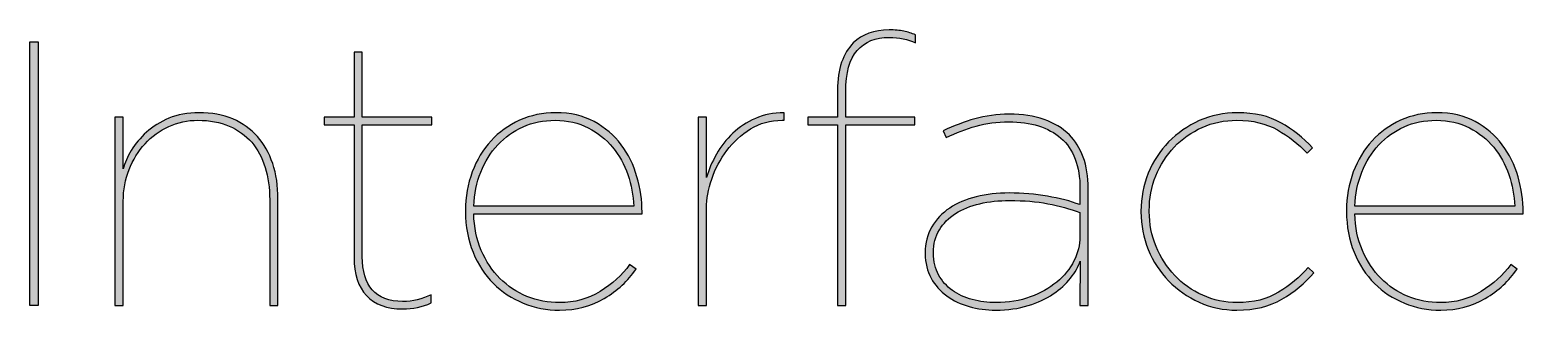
# Model space of a CAD drawing. Extents: x 23 to 691, y -846 to -23.
# Drawn here: x 28.1 to 110.8, y -39.5 to -24 of the extents above; entities that cross this region are included whole.
import ezdxf

# ---------------------------------------------------------------- set-up
doc = ezdxf.new("R2010")
doc.units = 0
doc.header["$MEASUREMENT"] = 0
doc.layers.add('PART_NUMBER', color=7, linetype='CONTINUOUS')

# ---------------------------------------------------------------- blocks, each defined once
blk = doc.blocks.new('BLOCK_79')
at = {"layer": 'PART_NUMBER'}
h = blk.add_hatch(color=253, dxfattribs=at)
h.dxf.hatch_style = 2
h.paths.add_polyline_path([(28.087, -24.631), (28.546, -24.631), (28.546, -39.234), (28.087, -39.234)])
blk.add_lwpolyline([(28.087, -24.631), (28.546, -24.631), (28.546, -39.234), (28.087, -39.234), (28.087, -24.631)], dxfattribs=at)
blk = doc.blocks.new('BLOCK_80')
at = {"layer": 'PART_NUMBER'}
h = blk.add_hatch(color=253, dxfattribs=at)
h.dxf.hatch_style = 2
edge = h.paths.add_edge_path()
edge.add_spline(control_points=[(32.802, -28.803), (32.802, -28.803), (33.261, -28.803), (33.261, -28.803), (33.261, -28.803), (33.261, -31.661), (33.261, -31.661), (33.344, -31.342), (33.493, -31.001), (33.709, -30.639), (33.925, -30.278), (34.206, -29.94), (34.554, -29.627), (34.901, -29.314), (35.316, -29.057), (35.795, -28.855), (36.275, -28.654), (36.828, -28.553), (37.454, -28.553), (38.163, -28.553), (38.789, -28.668), (39.331, -28.897), (39.874, -29.127), (40.329, -29.45), (40.698, -29.867), (41.066, -30.284), (41.348, -30.785), (41.543, -31.369), (41.738, -31.953), (41.835, -32.607), (41.835, -33.33), (41.835, -33.33), (41.835, -39.234), (41.835, -39.234), (41.835, -39.234), (41.376, -39.234), (41.376, -39.234), (41.376, -39.234), (41.376, -33.372), (41.376, -33.372), (41.376, -32.719), (41.293, -32.12), (41.126, -31.578), (40.96, -31.035), (40.71, -30.573), (40.377, -30.191), (40.044, -29.808), (39.628, -29.509), (39.129, -29.293), (38.629, -29.078), (38.053, -28.97), (37.401, -28.97), (36.819, -28.97), (36.278, -29.085), (35.778, -29.314), (35.279, -29.544), (34.842, -29.864), (34.467, -30.274), (34.093, -30.684), (33.798, -31.161), (33.583, -31.703), (33.368, -32.246), (33.261, -32.83), (33.261, -33.455), (33.261, -33.455), (33.261, -39.234), (33.261, -39.234), (33.261, -39.234), (32.802, -39.234), (32.802, -39.234), (32.802, -39.234), (32.802, -28.803), (32.802, -28.803)], knot_values=[0, 0, 0, 0, 1, 1, 1, 2, 2, 2, 3, 3, 3, 4, 4, 4, 5, 5, 5, 6, 6, 6, 7, 7, 7, 8, 8, 8, 9, 9, 9, 10, 10, 10, 11, 11, 11, 12, 12, 12, 13, 13, 13, 14, 14, 14, 15, 15, 15, 16, 16, 16, 17, 17, 17, 18, 18, 18, 19, 19, 19, 20, 20, 20, 21, 21, 21, 22, 22, 22, 23, 23, 23, 24, 24, 24, 24], degree=3, periodic=1)
blk.add_open_spline([(32.802, -28.803), (32.802, -28.803), (33.261, -28.803), (33.261, -28.803), (33.261, -28.803), (33.261, -31.661), (33.261, -31.661), (33.344, -31.342), (33.493, -31.001), (33.709, -30.639), (33.925, -30.278), (34.206, -29.94), (34.554, -29.627), (34.901, -29.314), (35.316, -29.057), (35.795, -28.855), (36.275, -28.654), (36.828, -28.553), (37.454, -28.553), (38.163, -28.553), (38.789, -28.668), (39.331, -28.897), (39.874, -29.127), (40.329, -29.45), (40.698, -29.867), (41.066, -30.284), (41.348, -30.785), (41.543, -31.369), (41.738, -31.953), (41.835, -32.607), (41.835, -33.33), (41.835, -33.33), (41.835, -39.234), (41.835, -39.234), (41.835, -39.234), (41.376, -39.234), (41.376, -39.234), (41.376, -39.234), (41.376, -33.372), (41.376, -33.372), (41.376, -32.719), (41.293, -32.12), (41.126, -31.578), (40.96, -31.035), (40.71, -30.573), (40.377, -30.191), (40.044, -29.808), (39.628, -29.509), (39.129, -29.293), (38.629, -29.078), (38.053, -28.97), (37.401, -28.97), (36.819, -28.97), (36.278, -29.085), (35.778, -29.314), (35.279, -29.544), (34.842, -29.864), (34.467, -30.274), (34.093, -30.684), (33.798, -31.161), (33.583, -31.703), (33.368, -32.246), (33.261, -32.83), (33.261, -33.455), (33.261, -33.455), (33.261, -39.234), (33.261, -39.234), (33.261, -39.234), (32.802, -39.234), (32.802, -39.234), (32.802, -39.234), (32.802, -28.803), (32.802, -28.803)], degree=3, knots=[0, 0, 0, 0, 1, 1, 1, 2, 2, 2, 3, 3, 3, 4, 4, 4, 5, 5, 5, 6, 6, 6, 7, 7, 7, 8, 8, 8, 9, 9, 9, 10, 10, 10, 11, 11, 11, 12, 12, 12, 13, 13, 13, 14, 14, 14, 15, 15, 15, 16, 16, 16, 17, 17, 17, 18, 18, 18, 19, 19, 19, 20, 20, 20, 21, 21, 21, 22, 22, 22, 23, 23, 23, 24, 24, 24, 24], dxfattribs=at)
blk = doc.blocks.new('BLOCK_81')
at = {"layer": 'PART_NUMBER'}
h = blk.add_hatch(color=253, dxfattribs=at)
h.dxf.hatch_style = 2
edge = h.paths.add_edge_path()
edge.add_spline(control_points=[(48.74, -39.422), (47.864, -39.422), (47.196, -39.176), (46.737, -38.683), (46.278, -38.19), (46.049, -37.486), (46.049, -36.57), (46.049, -36.57), (46.049, -29.22), (46.049, -29.22), (46.049, -29.22), (44.401, -29.22), (44.401, -29.22), (44.401, -29.22), (44.401, -28.803), (44.401, -28.803), (44.401, -28.803), (46.049, -28.803), (46.049, -28.803), (46.049, -28.803), (46.049, -25.194), (46.049, -25.194), (46.049, -25.194), (46.508, -25.194), (46.508, -25.194), (46.508, -25.194), (46.508, -28.803), (46.508, -28.803), (46.508, -28.803), (50.367, -28.803), (50.367, -28.803), (50.367, -28.803), (50.367, -29.22), (50.367, -29.22), (50.367, -29.22), (46.508, -29.22), (46.508, -29.22), (46.508, -29.22), (46.508, -36.527), (46.508, -36.527), (46.508, -37.319), (46.692, -37.929), (47.061, -38.36), (47.429, -38.79), (47.989, -39.005), (48.74, -39.005), (49.296, -39.005), (49.825, -38.88), (50.326, -38.63), (50.326, -38.63), (50.326, -39.088), (50.326, -39.088), (49.839, -39.311), (49.31, -39.422), (48.74, -39.422)], knot_values=[0, 0, 0, 0, 1, 1, 1, 2, 2, 2, 3, 3, 3, 4, 4, 4, 5, 5, 5, 6, 6, 6, 7, 7, 7, 8, 8, 8, 9, 9, 9, 10, 10, 10, 11, 11, 11, 12, 12, 12, 13, 13, 13, 14, 14, 14, 15, 15, 15, 16, 16, 16, 17, 17, 17, 18, 18, 18, 18], degree=3, periodic=1)
blk.add_open_spline([(48.74, -39.422), (47.864, -39.422), (47.196, -39.176), (46.737, -38.683), (46.278, -38.19), (46.049, -37.486), (46.049, -36.57), (46.049, -36.57), (46.049, -29.22), (46.049, -29.22), (46.049, -29.22), (44.401, -29.22), (44.401, -29.22), (44.401, -29.22), (44.401, -28.803), (44.401, -28.803), (44.401, -28.803), (46.049, -28.803), (46.049, -28.803), (46.049, -28.803), (46.049, -25.194), (46.049, -25.194), (46.049, -25.194), (46.508, -25.194), (46.508, -25.194), (46.508, -25.194), (46.508, -28.803), (46.508, -28.803), (46.508, -28.803), (50.367, -28.803), (50.367, -28.803), (50.367, -28.803), (50.367, -29.22), (50.367, -29.22), (50.367, -29.22), (46.508, -29.22), (46.508, -29.22), (46.508, -29.22), (46.508, -36.527), (46.508, -36.527), (46.508, -37.319), (46.692, -37.929), (47.061, -38.36), (47.429, -38.79), (47.989, -39.005), (48.74, -39.005), (49.296, -39.005), (49.825, -38.88), (50.326, -38.63), (50.326, -38.63), (50.326, -39.088), (50.326, -39.088), (49.839, -39.311), (49.31, -39.422), (48.74, -39.422)], degree=3, knots=[0, 0, 0, 0, 1, 1, 1, 2, 2, 2, 3, 3, 3, 4, 4, 4, 5, 5, 5, 6, 6, 6, 7, 7, 7, 8, 8, 8, 9, 9, 9, 10, 10, 10, 11, 11, 11, 12, 12, 12, 13, 13, 13, 14, 14, 14, 15, 15, 15, 16, 16, 16, 17, 17, 17, 18, 18, 18, 18], dxfattribs=at)
blk = doc.blocks.new('BLOCK_82')
at = {"layer": 'PART_NUMBER'}
h = blk.add_hatch(color=253, dxfattribs=at)
h.dxf.hatch_style = 2
edge = h.paths.add_edge_path()
edge.add_spline(control_points=[(57.44, -39.485), (56.73, -39.485), (56.059, -39.356), (55.426, -39.099), (54.793, -38.842), (54.24, -38.477), (53.768, -38.004), (53.295, -37.531), (52.919, -36.957), (52.641, -36.282), (52.363, -35.608), (52.224, -34.853), (52.224, -34.019), (52.224, -34.019), (52.224, -33.977), (52.224, -33.977), (52.224, -33.212), (52.349, -32.496), (52.599, -31.828), (52.848, -31.161), (53.195, -30.587), (53.639, -30.107), (54.083, -29.627), (54.611, -29.249), (55.222, -28.97), (55.832, -28.692), (56.499, -28.553), (57.22, -28.553), (58.039, -28.553), (58.75, -28.717), (59.354, -29.043), (59.958, -29.37), (60.457, -29.798), (60.853, -30.326), (61.249, -30.855), (61.54, -31.446), (61.727, -32.1), (61.915, -32.753), (62.008, -33.407), (62.008, -34.061), (62.008, -34.061), (62.008, -34.144), (62.008, -34.144), (62.008, -34.144), (52.683, -34.144), (52.683, -34.144), (52.697, -34.895), (52.836, -35.573), (53.101, -36.178), (53.366, -36.783), (53.711, -37.301), (54.136, -37.732), (54.561, -38.164), (55.06, -38.494), (55.631, -38.723), (56.203, -38.953), (56.809, -39.068), (57.451, -39.068), (58.259, -39.068), (59.002, -38.863), (59.678, -38.452), (60.354, -38.042), (60.901, -37.545), (61.319, -36.961), (61.319, -36.961), (61.675, -37.211), (61.675, -37.211), (61.229, -37.865), (60.642, -38.407), (59.912, -38.838), (59.182, -39.269), (58.358, -39.485), (57.44, -39.485)], knot_values=[0, 0, 0, 0, 1, 1, 1, 2, 2, 2, 3, 3, 3, 4, 4, 4, 5, 5, 5, 6, 6, 6, 7, 7, 7, 8, 8, 8, 9, 9, 9, 10, 10, 10, 11, 11, 11, 12, 12, 12, 13, 13, 13, 14, 14, 14, 15, 15, 15, 16, 16, 16, 17, 17, 17, 18, 18, 18, 19, 19, 19, 20, 20, 20, 21, 21, 21, 22, 22, 22, 23, 23, 23, 24, 24, 24, 24], degree=3, periodic=1)
edge = h.paths.add_edge_path()
edge.add_spline(control_points=[(61.55, -33.727), (61.521, -33.131), (61.41, -32.55), (61.215, -31.982), (61.019, -31.414), (60.741, -30.909), (60.378, -30.466), (60.016, -30.023), (59.566, -29.663), (59.03, -29.386), (58.493, -29.109), (57.883, -28.97), (57.2, -28.97), (56.545, -28.97), (55.949, -29.091), (55.412, -29.334), (54.875, -29.576), (54.408, -29.908), (54.011, -30.331), (53.613, -30.753), (53.3, -31.255), (53.07, -31.837), (52.839, -32.418), (52.711, -33.048), (52.683, -33.727), (52.683, -33.727), (61.55, -33.727), (61.55, -33.727)], knot_values=[0, 0, 0, 0, 1, 1, 1, 2, 2, 2, 3, 3, 3, 4, 4, 4, 5, 5, 5, 6, 6, 6, 7, 7, 7, 8, 8, 8, 9, 9, 9, 9], degree=3, periodic=1)
for points, knots in [([(57.44, -39.485), (56.73, -39.485), (56.059, -39.356), (55.426, -39.099), (54.793, -38.842), (54.24, -38.477), (53.768, -38.004), (53.295, -37.531), (52.919, -36.957), (52.641, -36.282), (52.363, -35.608), (52.224, -34.853), (52.224, -34.019), (52.224, -34.019), (52.224, -33.977), (52.224, -33.977), (52.224, -33.212), (52.349, -32.496), (52.599, -31.828), (52.848, -31.161), (53.195, -30.587), (53.639, -30.107), (54.083, -29.627), (54.611, -29.249), (55.222, -28.97), (55.832, -28.692), (56.499, -28.553), (57.22, -28.553), (58.039, -28.553), (58.75, -28.717), (59.354, -29.043), (59.958, -29.37), (60.457, -29.798), (60.853, -30.326), (61.249, -30.855), (61.54, -31.446), (61.727, -32.1), (61.915, -32.753), (62.008, -33.407), (62.008, -34.061), (62.008, -34.061), (62.008, -34.144), (62.008, -34.144), (62.008, -34.144), (52.683, -34.144), (52.683, -34.144), (52.697, -34.895), (52.836, -35.573), (53.101, -36.178), (53.366, -36.783), (53.711, -37.301), (54.136, -37.732), (54.561, -38.164), (55.06, -38.494), (55.631, -38.723), (56.203, -38.953), (56.809, -39.068), (57.451, -39.068), (58.259, -39.068), (59.002, -38.863), (59.678, -38.452), (60.354, -38.042), (60.901, -37.545), (61.319, -36.961), (61.319, -36.961), (61.675, -37.211), (61.675, -37.211), (61.229, -37.865), (60.642, -38.407), (59.912, -38.838), (59.182, -39.269), (58.358, -39.485), (57.44, -39.485)], [0, 0, 0, 0, 1, 1, 1, 2, 2, 2, 3, 3, 3, 4, 4, 4, 5, 5, 5, 6, 6, 6, 7, 7, 7, 8, 8, 8, 9, 9, 9, 10, 10, 10, 11, 11, 11, 12, 12, 12, 13, 13, 13, 14, 14, 14, 15, 15, 15, 16, 16, 16, 17, 17, 17, 18, 18, 18, 19, 19, 19, 20, 20, 20, 21, 21, 21, 22, 22, 22, 23, 23, 23, 24, 24, 24, 24]), ([(61.55, -33.727), (61.521, -33.131), (61.41, -32.55), (61.215, -31.982), (61.019, -31.414), (60.741, -30.909), (60.378, -30.466), (60.016, -30.023), (59.566, -29.663), (59.03, -29.386), (58.493, -29.109), (57.883, -28.97), (57.2, -28.97), (56.545, -28.97), (55.949, -29.091), (55.412, -29.334), (54.875, -29.576), (54.408, -29.908), (54.011, -30.331), (53.613, -30.753), (53.3, -31.255), (53.07, -31.837), (52.839, -32.418), (52.711, -33.048), (52.683, -33.727), (52.683, -33.727), (61.55, -33.727), (61.55, -33.727)], [0, 0, 0, 0, 1, 1, 1, 2, 2, 2, 3, 3, 3, 4, 4, 4, 5, 5, 5, 6, 6, 6, 7, 7, 7, 8, 8, 8, 9, 9, 9, 9])]:
    blk.add_open_spline(points, degree=3, knots=knots, dxfattribs=at)
blk = doc.blocks.new('BLOCK_83')
at = {"layer": 'PART_NUMBER'}
h = blk.add_hatch(color=253, dxfattribs=at)
h.dxf.hatch_style = 2
edge = h.paths.add_edge_path()
edge.add_spline(control_points=[(65.117, -28.803), (65.117, -28.803), (65.576, -28.803), (65.576, -28.803), (65.576, -28.803), (65.576, -32.141), (65.576, -32.141), (65.701, -31.71), (65.885, -31.279), (66.129, -30.848), (66.372, -30.417), (66.674, -30.031), (67.036, -29.69), (67.398, -29.349), (67.815, -29.075), (68.288, -28.866), (68.761, -28.657), (69.289, -28.553), (69.874, -28.553), (69.874, -28.553), (69.874, -28.97), (69.874, -28.97), (69.874, -28.97), (69.769, -28.97), (69.769, -28.97), (69.115, -28.97), (68.531, -29.13), (68.017, -29.45), (67.502, -29.77), (67.064, -30.17), (66.702, -30.65), (66.341, -31.129), (66.062, -31.655), (65.868, -32.225), (65.673, -32.795), (65.576, -33.33), (65.576, -33.831), (65.576, -33.831), (65.576, -39.234), (65.576, -39.234), (65.576, -39.234), (65.117, -39.234), (65.117, -39.234), (65.117, -39.234), (65.117, -28.803), (65.117, -28.803)], knot_values=[0, 0, 0, 0, 1, 1, 1, 2, 2, 2, 3, 3, 3, 4, 4, 4, 5, 5, 5, 6, 6, 6, 7, 7, 7, 8, 8, 8, 9, 9, 9, 10, 10, 10, 11, 11, 11, 12, 12, 12, 13, 13, 13, 14, 14, 14, 15, 15, 15, 15], degree=3, periodic=1)
blk.add_open_spline([(65.117, -28.803), (65.117, -28.803), (65.576, -28.803), (65.576, -28.803), (65.576, -28.803), (65.576, -32.141), (65.576, -32.141), (65.701, -31.71), (65.885, -31.279), (66.129, -30.848), (66.372, -30.417), (66.674, -30.031), (67.036, -29.69), (67.398, -29.349), (67.815, -29.075), (68.288, -28.866), (68.761, -28.657), (69.289, -28.553), (69.874, -28.553), (69.874, -28.553), (69.874, -28.97), (69.874, -28.97), (69.874, -28.97), (69.769, -28.97), (69.769, -28.97), (69.115, -28.97), (68.531, -29.13), (68.017, -29.45), (67.502, -29.77), (67.064, -30.17), (66.702, -30.65), (66.341, -31.129), (66.062, -31.655), (65.868, -32.225), (65.673, -32.795), (65.576, -33.33), (65.576, -33.831), (65.576, -33.831), (65.576, -39.234), (65.576, -39.234), (65.576, -39.234), (65.117, -39.234), (65.117, -39.234), (65.117, -39.234), (65.117, -28.803), (65.117, -28.803)], degree=3, knots=[0, 0, 0, 0, 1, 1, 1, 2, 2, 2, 3, 3, 3, 4, 4, 4, 5, 5, 5, 6, 6, 6, 7, 7, 7, 8, 8, 8, 9, 9, 9, 10, 10, 10, 11, 11, 11, 12, 12, 12, 13, 13, 13, 14, 14, 14, 15, 15, 15, 15], dxfattribs=at)
blk = doc.blocks.new('BLOCK_84')
at = {"layer": 'PART_NUMBER'}
h = blk.add_hatch(color=253, dxfattribs=at)
h.dxf.hatch_style = 2
edge = h.paths.add_edge_path()
edge.add_spline(control_points=[(72.836, -29.22), (72.836, -29.22), (71.188, -29.22), (71.188, -29.22), (71.188, -29.22), (71.188, -28.803), (71.188, -28.803), (71.188, -28.803), (72.836, -28.803), (72.836, -28.803), (72.836, -28.803), (72.836, -27.308), (72.836, -27.308), (72.836, -26.712), (72.912, -26.196), (73.065, -25.76), (73.218, -25.324), (73.434, -24.967), (73.712, -24.69), (74.199, -24.206), (74.86, -23.963), (75.694, -23.963), (76.014, -23.963), (76.285, -23.987), (76.508, -24.033), (76.73, -24.079), (76.946, -24.149), (77.154, -24.241), (77.154, -24.241), (77.154, -24.672), (77.154, -24.672), (76.737, -24.478), (76.25, -24.38), (75.694, -24.38), (74.943, -24.38), (74.355, -24.62), (73.931, -25.1), (73.507, -25.58), (73.295, -26.342), (73.295, -27.385), (73.295, -27.385), (73.295, -28.803), (73.295, -28.803), (73.295, -28.803), (77.113, -28.803), (77.113, -28.803), (77.113, -28.803), (77.113, -29.22), (77.113, -29.22), (77.113, -29.22), (73.295, -29.22), (73.295, -29.22), (73.295, -29.22), (73.295, -39.234), (73.295, -39.234), (73.295, -39.234), (72.836, -39.234), (72.836, -39.234), (72.836, -39.234), (72.836, -29.22), (72.836, -29.22)], knot_values=[0, 0, 0, 0, 1, 1, 1, 2, 2, 2, 3, 3, 3, 4, 4, 4, 5, 5, 5, 6, 6, 6, 7, 7, 7, 8, 8, 8, 9, 9, 9, 10, 10, 10, 11, 11, 11, 12, 12, 12, 13, 13, 13, 14, 14, 14, 15, 15, 15, 16, 16, 16, 17, 17, 17, 18, 18, 18, 19, 19, 19, 20, 20, 20, 20], degree=3, periodic=1)
blk.add_open_spline([(72.836, -29.22), (72.836, -29.22), (71.188, -29.22), (71.188, -29.22), (71.188, -29.22), (71.188, -28.803), (71.188, -28.803), (71.188, -28.803), (72.836, -28.803), (72.836, -28.803), (72.836, -28.803), (72.836, -27.308), (72.836, -27.308), (72.836, -26.712), (72.912, -26.196), (73.065, -25.76), (73.218, -25.324), (73.434, -24.967), (73.712, -24.69), (74.199, -24.206), (74.86, -23.963), (75.694, -23.963), (76.014, -23.963), (76.285, -23.987), (76.508, -24.033), (76.73, -24.079), (76.946, -24.149), (77.154, -24.241), (77.154, -24.241), (77.154, -24.672), (77.154, -24.672), (76.737, -24.478), (76.25, -24.38), (75.694, -24.38), (74.943, -24.38), (74.355, -24.62), (73.931, -25.1), (73.507, -25.58), (73.295, -26.342), (73.295, -27.385), (73.295, -27.385), (73.295, -28.803), (73.295, -28.803), (73.295, -28.803), (77.113, -28.803), (77.113, -28.803), (77.113, -28.803), (77.113, -29.22), (77.113, -29.22), (77.113, -29.22), (73.295, -29.22), (73.295, -29.22), (73.295, -29.22), (73.295, -39.234), (73.295, -39.234), (73.295, -39.234), (72.836, -39.234), (72.836, -39.234), (72.836, -39.234), (72.836, -29.22), (72.836, -29.22)], degree=3, knots=[0, 0, 0, 0, 1, 1, 1, 2, 2, 2, 3, 3, 3, 4, 4, 4, 5, 5, 5, 6, 6, 6, 7, 7, 7, 8, 8, 8, 9, 9, 9, 10, 10, 10, 11, 11, 11, 12, 12, 12, 13, 13, 13, 14, 14, 14, 15, 15, 15, 16, 16, 16, 17, 17, 17, 18, 18, 18, 19, 19, 19, 20, 20, 20, 20], dxfattribs=at)
blk = doc.blocks.new('BLOCK_85')
at = {"layer": 'PART_NUMBER'}
h = blk.add_hatch(color=253, dxfattribs=at)
h.dxf.hatch_style = 2
edge = h.paths.add_edge_path()
edge.add_spline(control_points=[(81.607, -39.485), (81.091, -39.485), (80.6, -39.419), (80.133, -39.287), (79.666, -39.155), (79.251, -38.956), (78.888, -38.692), (78.526, -38.428), (78.237, -38.101), (78.021, -37.712), (77.805, -37.322), (77.697, -36.87), (77.697, -36.355), (77.697, -36.355), (77.697, -36.314), (77.697, -36.314), (77.697, -35.771), (77.818, -35.291), (78.062, -34.874), (78.305, -34.457), (78.636, -34.11), (79.053, -33.831), (79.47, -33.553), (79.96, -33.344), (80.524, -33.205), (81.087, -33.066), (81.695, -32.997), (82.349, -32.997), (83.086, -32.997), (83.792, -33.056), (84.467, -33.174), (85.141, -33.292), (85.742, -33.449), (86.271, -33.643), (86.271, -33.643), (86.271, -32.767), (86.271, -32.767), (86.271, -31.502), (85.92, -30.566), (85.218, -29.961), (84.515, -29.356), (83.552, -29.054), (82.328, -29.054), (81.674, -29.054), (81.069, -29.134), (80.513, -29.293), (79.957, -29.453), (79.407, -29.666), (78.865, -29.93), (78.865, -29.93), (78.698, -29.554), (78.698, -29.554), (79.282, -29.276), (79.866, -29.054), (80.451, -28.887), (81.035, -28.72), (81.667, -28.636), (82.349, -28.636), (83.809, -28.636), (84.922, -29.019), (85.687, -29.784), (86.007, -30.104), (86.261, -30.514), (86.448, -31.015), (86.636, -31.515), (86.73, -32.093), (86.73, -32.746), (86.73, -32.746), (86.73, -39.234), (86.73, -39.234), (86.73, -39.234), (86.271, -39.234), (86.271, -39.234), (86.271, -39.234), (86.291, -36.773), (86.291, -36.773), (86.18, -37.079), (85.998, -37.392), (85.747, -37.712), (85.496, -38.032), (85.176, -38.324), (84.785, -38.588), (84.395, -38.852), (83.935, -39.068), (83.405, -39.234), (82.875, -39.401), (82.276, -39.485), (81.607, -39.485)], knot_values=[0, 0, 0, 0, 1, 1, 1, 2, 2, 2, 3, 3, 3, 4, 4, 4, 5, 5, 5, 6, 6, 6, 7, 7, 7, 8, 8, 8, 9, 9, 9, 10, 10, 10, 11, 11, 11, 12, 12, 12, 13, 13, 13, 14, 14, 14, 15, 15, 15, 16, 16, 16, 17, 17, 17, 18, 18, 18, 19, 19, 19, 20, 20, 20, 21, 21, 21, 22, 22, 22, 23, 23, 23, 24, 24, 24, 25, 25, 25, 26, 26, 26, 27, 27, 27, 28, 28, 28, 29, 29, 29, 29], degree=3, periodic=1)
edge = h.paths.add_edge_path()
edge.add_spline(control_points=[(81.619, -39.068), (82.314, -39.068), (82.947, -38.963), (83.517, -38.755), (84.087, -38.546), (84.578, -38.272), (84.988, -37.931), (85.398, -37.59), (85.715, -37.2), (85.937, -36.762), (86.16, -36.324), (86.271, -35.876), (86.271, -35.417), (86.271, -35.417), (86.271, -34.081), (86.271, -34.081), (85.715, -33.873), (85.124, -33.71), (84.498, -33.591), (83.872, -33.473), (83.163, -33.414), (82.37, -33.414), (81.786, -33.414), (81.236, -33.473), (80.722, -33.591), (80.207, -33.71), (79.758, -33.89), (79.376, -34.134), (78.993, -34.377), (78.694, -34.68), (78.479, -35.041), (78.263, -35.403), (78.156, -35.82), (78.156, -36.293), (78.156, -36.293), (78.156, -36.335), (78.156, -36.335), (78.156, -36.794), (78.249, -37.194), (78.437, -37.534), (78.625, -37.875), (78.879, -38.16), (79.199, -38.39), (79.518, -38.619), (79.887, -38.79), (80.304, -38.901), (80.722, -39.012), (81.16, -39.068), (81.619, -39.068)], knot_values=[0, 0, 0, 0, 1, 1, 1, 2, 2, 2, 3, 3, 3, 4, 4, 4, 5, 5, 5, 6, 6, 6, 7, 7, 7, 8, 8, 8, 9, 9, 9, 10, 10, 10, 11, 11, 11, 12, 12, 12, 13, 13, 13, 14, 14, 14, 15, 15, 15, 16, 16, 16, 16], degree=3, periodic=1)
for points, knots in [([(81.607, -39.485), (81.091, -39.485), (80.6, -39.419), (80.133, -39.287), (79.666, -39.155), (79.251, -38.956), (78.888, -38.692), (78.526, -38.428), (78.237, -38.101), (78.021, -37.712), (77.805, -37.322), (77.697, -36.87), (77.697, -36.355), (77.697, -36.355), (77.697, -36.314), (77.697, -36.314), (77.697, -35.771), (77.818, -35.291), (78.062, -34.874), (78.305, -34.457), (78.636, -34.11), (79.053, -33.831), (79.47, -33.553), (79.96, -33.344), (80.524, -33.205), (81.087, -33.066), (81.695, -32.997), (82.349, -32.997), (83.086, -32.997), (83.792, -33.056), (84.467, -33.174), (85.141, -33.292), (85.742, -33.449), (86.271, -33.643), (86.271, -33.643), (86.271, -32.767), (86.271, -32.767), (86.271, -31.502), (85.92, -30.566), (85.218, -29.961), (84.515, -29.356), (83.552, -29.054), (82.328, -29.054), (81.674, -29.054), (81.069, -29.134), (80.513, -29.293), (79.957, -29.453), (79.407, -29.666), (78.865, -29.93), (78.865, -29.93), (78.698, -29.554), (78.698, -29.554), (79.282, -29.276), (79.866, -29.054), (80.451, -28.887), (81.035, -28.72), (81.667, -28.636), (82.349, -28.636), (83.809, -28.636), (84.922, -29.019), (85.687, -29.784), (86.007, -30.104), (86.261, -30.514), (86.448, -31.015), (86.636, -31.515), (86.73, -32.093), (86.73, -32.746), (86.73, -32.746), (86.73, -39.234), (86.73, -39.234), (86.73, -39.234), (86.271, -39.234), (86.271, -39.234), (86.271, -39.234), (86.291, -36.773), (86.291, -36.773), (86.18, -37.079), (85.998, -37.392), (85.747, -37.712), (85.496, -38.032), (85.176, -38.324), (84.785, -38.588), (84.395, -38.852), (83.935, -39.068), (83.405, -39.234), (82.875, -39.401), (82.276, -39.485), (81.607, -39.485)], [0, 0, 0, 0, 1, 1, 1, 2, 2, 2, 3, 3, 3, 4, 4, 4, 5, 5, 5, 6, 6, 6, 7, 7, 7, 8, 8, 8, 9, 9, 9, 10, 10, 10, 11, 11, 11, 12, 12, 12, 13, 13, 13, 14, 14, 14, 15, 15, 15, 16, 16, 16, 17, 17, 17, 18, 18, 18, 19, 19, 19, 20, 20, 20, 21, 21, 21, 22, 22, 22, 23, 23, 23, 24, 24, 24, 25, 25, 25, 26, 26, 26, 27, 27, 27, 28, 28, 28, 29, 29, 29, 29]), ([(81.619, -39.068), (82.314, -39.068), (82.947, -38.963), (83.517, -38.755), (84.087, -38.546), (84.578, -38.272), (84.988, -37.931), (85.398, -37.59), (85.715, -37.2), (85.937, -36.762), (86.16, -36.324), (86.271, -35.876), (86.271, -35.417), (86.271, -35.417), (86.271, -34.081), (86.271, -34.081), (85.715, -33.873), (85.124, -33.71), (84.498, -33.591), (83.872, -33.473), (83.163, -33.414), (82.37, -33.414), (81.786, -33.414), (81.236, -33.473), (80.722, -33.591), (80.207, -33.71), (79.758, -33.89), (79.376, -34.134), (78.993, -34.377), (78.694, -34.68), (78.479, -35.041), (78.263, -35.403), (78.156, -35.82), (78.156, -36.293), (78.156, -36.293), (78.156, -36.335), (78.156, -36.335), (78.156, -36.794), (78.249, -37.194), (78.437, -37.534), (78.625, -37.875), (78.879, -38.16), (79.199, -38.39), (79.518, -38.619), (79.887, -38.79), (80.304, -38.901), (80.722, -39.012), (81.16, -39.068), (81.619, -39.068)], [0, 0, 0, 0, 1, 1, 1, 2, 2, 2, 3, 3, 3, 4, 4, 4, 5, 5, 5, 6, 6, 6, 7, 7, 7, 8, 8, 8, 9, 9, 9, 10, 10, 10, 11, 11, 11, 12, 12, 12, 13, 13, 13, 14, 14, 14, 15, 15, 15, 16, 16, 16, 16])]:
    blk.add_open_spline(points, degree=3, knots=knots, dxfattribs=at)
blk = doc.blocks.new('BLOCK_86')
at = {"layer": 'PART_NUMBER'}
h = blk.add_hatch(color=253, dxfattribs=at)
h.dxf.hatch_style = 2
edge = h.paths.add_edge_path()
edge.add_spline(control_points=[(94.971, -39.485), (94.22, -39.485), (93.521, -39.339), (92.874, -39.047), (92.227, -38.755), (91.664, -38.362), (91.184, -37.868), (90.704, -37.374), (90.329, -36.797), (90.057, -36.136), (89.786, -35.476), (89.651, -34.777), (89.651, -34.04), (89.651, -34.04), (89.651, -33.998), (89.651, -33.998), (89.651, -33.261), (89.786, -32.562), (90.057, -31.901), (90.329, -31.241), (90.704, -30.664), (91.184, -30.17), (91.664, -29.676), (92.23, -29.283), (92.884, -28.991), (93.538, -28.699), (94.24, -28.553), (94.991, -28.553), (95.951, -28.553), (96.754, -28.737), (97.401, -29.106), (98.048, -29.475), (98.635, -29.937), (99.164, -30.493), (99.164, -30.493), (98.851, -30.785), (98.851, -30.785), (98.378, -30.284), (97.832, -29.857), (97.213, -29.502), (96.594, -29.147), (95.847, -28.97), (94.971, -28.97), (94.275, -28.97), (93.632, -29.102), (93.041, -29.367), (92.449, -29.631), (91.935, -29.992), (91.497, -30.451), (91.059, -30.91), (90.718, -31.442), (90.475, -32.047), (90.231, -32.652), (90.11, -33.296), (90.11, -33.977), (90.11, -33.977), (90.11, -34.019), (90.11, -34.019), (90.11, -34.701), (90.235, -35.347), (90.485, -35.959), (90.736, -36.571), (91.08, -37.106), (91.518, -37.565), (91.956, -38.024), (92.474, -38.39), (93.072, -38.661), (93.67, -38.932), (94.31, -39.068), (94.991, -39.068), (95.881, -39.068), (96.643, -38.877), (97.276, -38.494), (97.909, -38.112), (98.455, -37.656), (98.914, -37.127), (98.914, -37.127), (99.227, -37.419), (99.227, -37.419), (98.74, -37.99), (98.152, -38.477), (97.464, -38.88), (96.775, -39.283), (95.944, -39.485), (94.971, -39.485)], knot_values=[0, 0, 0, 0, 1, 1, 1, 2, 2, 2, 3, 3, 3, 4, 4, 4, 5, 5, 5, 6, 6, 6, 7, 7, 7, 8, 8, 8, 9, 9, 9, 10, 10, 10, 11, 11, 11, 12, 12, 12, 13, 13, 13, 14, 14, 14, 15, 15, 15, 16, 16, 16, 17, 17, 17, 18, 18, 18, 19, 19, 19, 20, 20, 20, 21, 21, 21, 22, 22, 22, 23, 23, 23, 24, 24, 24, 25, 25, 25, 26, 26, 26, 27, 27, 27, 28, 28, 28, 28], degree=3, periodic=1)
blk.add_open_spline([(94.971, -39.485), (94.22, -39.485), (93.521, -39.339), (92.874, -39.047), (92.227, -38.755), (91.664, -38.362), (91.184, -37.868), (90.704, -37.374), (90.329, -36.797), (90.057, -36.136), (89.786, -35.476), (89.651, -34.777), (89.651, -34.04), (89.651, -34.04), (89.651, -33.998), (89.651, -33.998), (89.651, -33.261), (89.786, -32.562), (90.057, -31.901), (90.329, -31.241), (90.704, -30.664), (91.184, -30.17), (91.664, -29.676), (92.23, -29.283), (92.884, -28.991), (93.538, -28.699), (94.24, -28.553), (94.991, -28.553), (95.951, -28.553), (96.754, -28.737), (97.401, -29.106), (98.048, -29.475), (98.635, -29.937), (99.164, -30.493), (99.164, -30.493), (98.851, -30.785), (98.851, -30.785), (98.378, -30.284), (97.832, -29.857), (97.213, -29.502), (96.594, -29.147), (95.847, -28.97), (94.971, -28.97), (94.275, -28.97), (93.632, -29.102), (93.041, -29.367), (92.449, -29.631), (91.935, -29.992), (91.497, -30.451), (91.059, -30.91), (90.718, -31.442), (90.475, -32.047), (90.231, -32.652), (90.11, -33.296), (90.11, -33.977), (90.11, -33.977), (90.11, -34.019), (90.11, -34.019), (90.11, -34.701), (90.235, -35.347), (90.485, -35.959), (90.736, -36.571), (91.08, -37.106), (91.518, -37.565), (91.956, -38.024), (92.474, -38.39), (93.072, -38.661), (93.67, -38.932), (94.31, -39.068), (94.991, -39.068), (95.881, -39.068), (96.643, -38.877), (97.276, -38.494), (97.909, -38.112), (98.455, -37.656), (98.914, -37.127), (98.914, -37.127), (99.227, -37.419), (99.227, -37.419), (98.74, -37.99), (98.152, -38.477), (97.464, -38.88), (96.775, -39.283), (95.944, -39.485), (94.971, -39.485)], degree=3, knots=[0, 0, 0, 0, 1, 1, 1, 2, 2, 2, 3, 3, 3, 4, 4, 4, 5, 5, 5, 6, 6, 6, 7, 7, 7, 8, 8, 8, 9, 9, 9, 10, 10, 10, 11, 11, 11, 12, 12, 12, 13, 13, 13, 14, 14, 14, 15, 15, 15, 16, 16, 16, 17, 17, 17, 18, 18, 18, 19, 19, 19, 20, 20, 20, 21, 21, 21, 22, 22, 22, 23, 23, 23, 24, 24, 24, 25, 25, 25, 26, 26, 26, 27, 27, 27, 28, 28, 28, 28], dxfattribs=at)
blk = doc.blocks.new('BLOCK_87')
at = {"layer": 'PART_NUMBER'}
h = blk.add_hatch(color=253, dxfattribs=at)
h.dxf.hatch_style = 2
edge = h.paths.add_edge_path()
edge.add_spline(control_points=[(106.257, -39.485), (105.548, -39.485), (104.876, -39.356), (104.244, -39.099), (103.611, -38.842), (103.058, -38.477), (102.585, -38.004), (102.112, -37.531), (101.737, -36.957), (101.459, -36.282), (101.18, -35.608), (101.041, -34.853), (101.041, -34.019), (101.041, -34.019), (101.041, -33.977), (101.041, -33.977), (101.041, -33.212), (101.166, -32.496), (101.416, -31.828), (101.666, -31.161), (102.013, -30.587), (102.457, -30.107), (102.901, -29.627), (103.428, -29.249), (104.039, -28.97), (104.65, -28.692), (105.316, -28.553), (106.037, -28.553), (106.856, -28.553), (107.568, -28.717), (108.171, -29.043), (108.775, -29.37), (109.274, -29.798), (109.67, -30.326), (110.066, -30.855), (110.357, -31.446), (110.545, -32.1), (110.732, -32.753), (110.826, -33.407), (110.826, -34.061), (110.826, -34.061), (110.826, -34.144), (110.826, -34.144), (110.826, -34.144), (101.5, -34.144), (101.5, -34.144), (101.514, -34.895), (101.654, -35.573), (101.918, -36.178), (102.183, -36.783), (102.528, -37.301), (102.953, -37.732), (103.379, -38.164), (103.877, -38.494), (104.449, -38.723), (105.02, -38.953), (105.626, -39.068), (106.268, -39.068), (107.076, -39.068), (107.819, -38.863), (108.495, -38.452), (109.171, -38.042), (109.718, -37.545), (110.136, -36.961), (110.136, -36.961), (110.492, -37.211), (110.492, -37.211), (110.047, -37.865), (109.459, -38.407), (108.729, -38.838), (107.999, -39.269), (107.175, -39.485), (106.257, -39.485)], knot_values=[0, 0, 0, 0, 1, 1, 1, 2, 2, 2, 3, 3, 3, 4, 4, 4, 5, 5, 5, 6, 6, 6, 7, 7, 7, 8, 8, 8, 9, 9, 9, 10, 10, 10, 11, 11, 11, 12, 12, 12, 13, 13, 13, 14, 14, 14, 15, 15, 15, 16, 16, 16, 17, 17, 17, 18, 18, 18, 19, 19, 19, 20, 20, 20, 21, 21, 21, 22, 22, 22, 23, 23, 23, 24, 24, 24, 24], degree=3, periodic=1)
edge = h.paths.add_edge_path()
edge.add_spline(control_points=[(110.367, -33.727), (110.339, -33.131), (110.227, -32.55), (110.032, -31.982), (109.837, -31.414), (109.558, -30.909), (109.196, -30.466), (108.833, -30.023), (108.384, -29.663), (107.847, -29.386), (107.31, -29.109), (106.7, -28.97), (106.017, -28.97), (105.362, -28.97), (104.766, -29.091), (104.229, -29.334), (103.693, -29.576), (103.225, -29.908), (102.828, -30.331), (102.431, -30.753), (102.117, -31.255), (101.887, -31.837), (101.657, -32.418), (101.528, -33.048), (101.5, -33.727), (101.5, -33.727), (110.367, -33.727), (110.367, -33.727)], knot_values=[0, 0, 0, 0, 1, 1, 1, 2, 2, 2, 3, 3, 3, 4, 4, 4, 5, 5, 5, 6, 6, 6, 7, 7, 7, 8, 8, 8, 9, 9, 9, 9], degree=3, periodic=1)
for points, knots in [([(106.257, -39.485), (105.548, -39.485), (104.876, -39.356), (104.244, -39.099), (103.611, -38.842), (103.058, -38.477), (102.585, -38.004), (102.112, -37.531), (101.737, -36.957), (101.459, -36.282), (101.18, -35.608), (101.041, -34.853), (101.041, -34.019), (101.041, -34.019), (101.041, -33.977), (101.041, -33.977), (101.041, -33.212), (101.166, -32.496), (101.416, -31.828), (101.666, -31.161), (102.013, -30.587), (102.457, -30.107), (102.901, -29.627), (103.428, -29.249), (104.039, -28.97), (104.65, -28.692), (105.316, -28.553), (106.037, -28.553), (106.856, -28.553), (107.568, -28.717), (108.171, -29.043), (108.775, -29.37), (109.274, -29.798), (109.67, -30.326), (110.066, -30.855), (110.357, -31.446), (110.545, -32.1), (110.732, -32.753), (110.826, -33.407), (110.826, -34.061), (110.826, -34.061), (110.826, -34.144), (110.826, -34.144), (110.826, -34.144), (101.5, -34.144), (101.5, -34.144), (101.514, -34.895), (101.654, -35.573), (101.918, -36.178), (102.183, -36.783), (102.528, -37.301), (102.953, -37.732), (103.379, -38.164), (103.877, -38.494), (104.449, -38.723), (105.02, -38.953), (105.626, -39.068), (106.268, -39.068), (107.076, -39.068), (107.819, -38.863), (108.495, -38.452), (109.171, -38.042), (109.718, -37.545), (110.136, -36.961), (110.136, -36.961), (110.492, -37.211), (110.492, -37.211), (110.047, -37.865), (109.459, -38.407), (108.729, -38.838), (107.999, -39.269), (107.175, -39.485), (106.257, -39.485)], [0, 0, 0, 0, 1, 1, 1, 2, 2, 2, 3, 3, 3, 4, 4, 4, 5, 5, 5, 6, 6, 6, 7, 7, 7, 8, 8, 8, 9, 9, 9, 10, 10, 10, 11, 11, 11, 12, 12, 12, 13, 13, 13, 14, 14, 14, 15, 15, 15, 16, 16, 16, 17, 17, 17, 18, 18, 18, 19, 19, 19, 20, 20, 20, 21, 21, 21, 22, 22, 22, 23, 23, 23, 24, 24, 24, 24]), ([(110.367, -33.727), (110.339, -33.131), (110.227, -32.55), (110.032, -31.982), (109.837, -31.414), (109.558, -30.909), (109.196, -30.466), (108.833, -30.023), (108.384, -29.663), (107.847, -29.386), (107.31, -29.109), (106.7, -28.97), (106.017, -28.97), (105.362, -28.97), (104.766, -29.091), (104.229, -29.334), (103.693, -29.576), (103.225, -29.908), (102.828, -30.331), (102.431, -30.753), (102.117, -31.255), (101.887, -31.837), (101.657, -32.418), (101.528, -33.048), (101.5, -33.727), (101.5, -33.727), (110.367, -33.727), (110.367, -33.727)], [0, 0, 0, 0, 1, 1, 1, 2, 2, 2, 3, 3, 3, 4, 4, 4, 5, 5, 5, 6, 6, 6, 7, 7, 7, 8, 8, 8, 9, 9, 9, 9])]:
    blk.add_open_spline(points, degree=3, knots=knots, dxfattribs=at)
blk = doc.blocks.new('BLOCK_78')
at = {"layer": 'PART_NUMBER'}
for name in ['BLOCK_84', 'BLOCK_79', 'BLOCK_81', 'BLOCK_80', 'BLOCK_82', 'BLOCK_83', 'BLOCK_85', 'BLOCK_86', 'BLOCK_87']:
    blk.add_blockref(name, (0, 0), dxfattribs=at)

msp = doc.modelspace()

# ---------------------------------------------------------------- block references
at = {"layer": 'PART_NUMBER'}
msp.add_blockref('BLOCK_78', (0, 0), dxfattribs=at)

doc.saveas('drawing.dxf')
